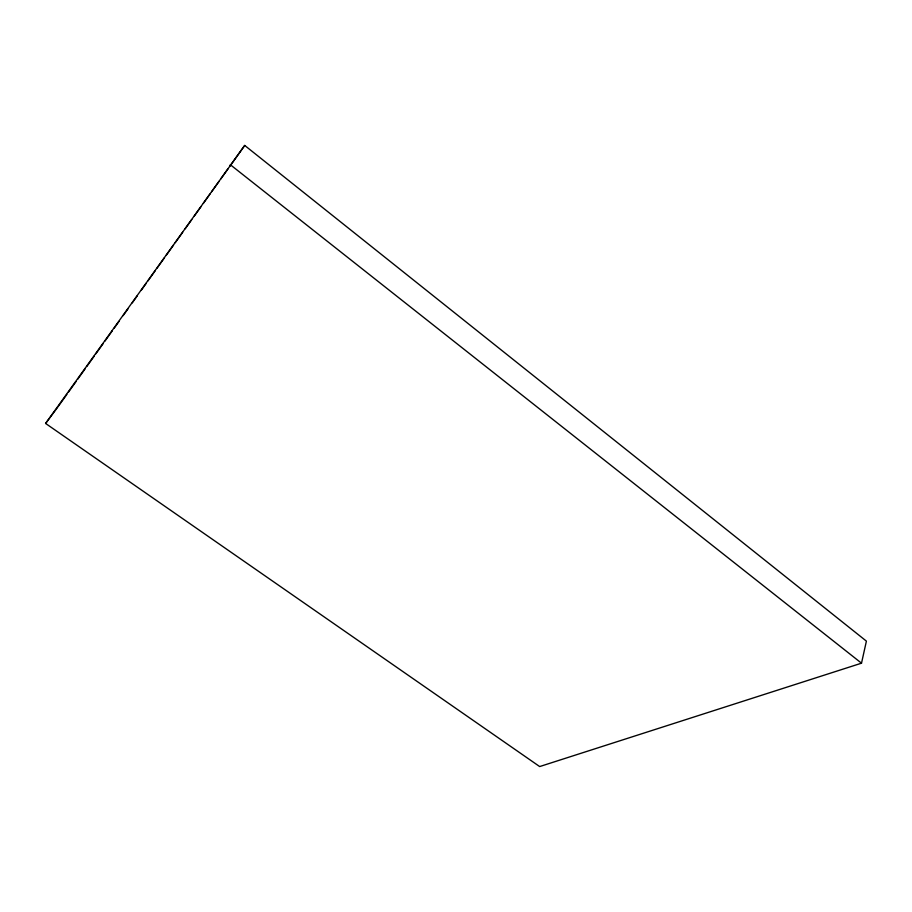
<?xml version="1.0" encoding="UTF-8"?>
<svg xmlns="http://www.w3.org/2000/svg" width="912" height="912" viewBox="0 0 912 912"><rect width="100%" height="100%" fill="white"/><g stroke="black" fill="none" stroke-linecap="round" stroke-linejoin="round"><path stroke-width="1.37" d="M861.509 663.184L866.4 641.125L244.701 145.441L45.6 423.453L539.676 766.559L861.509 663.184L230.257 164.662M58.619 405.931L66.895 394.36M68.548 392.046L75.992 381.626M77.645 379.301L85.09 368.881M86.743 366.567L94.187 356.147M95.84 353.833L103.284 343.414M104.937 341.099L112.381 330.68M114.034 328.366L118.993 321.423M123.131 315.632L128.09 308.689M132.229 302.898L137.188 295.944M141.326 290.164L146.285 283.21M147.938 280.896L155.382 270.476M157.035 268.162L164.479 257.743M166.132 255.428L173.576 245.009M175.229 242.695L182.674 232.275M185.159 228.798L191.771 219.541M194.256 216.064L200.868 206.807M203.353 203.33L209.965 194.062M211.618 191.748L219.062 181.328M220.715 179.014L228.16 168.595M229.813 166.28L244.701 145.441M45.6 423.453L57.798 407.094"/></g></svg>
